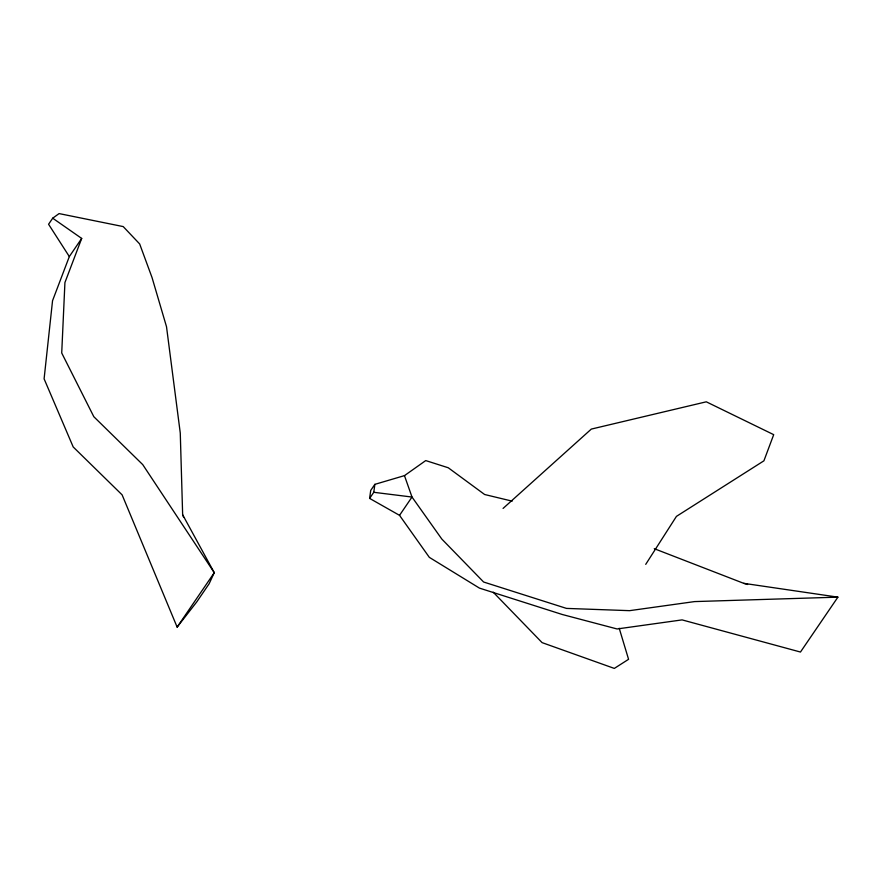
<?xml version="1.0" encoding="UTF-8"?>
<svg xmlns="http://www.w3.org/2000/svg" width="882" height="882" viewBox="0 0 882 882"><rect width="100%" height="100%" fill="white"/><g stroke="black" fill="none" stroke-linecap="round" stroke-linejoin="round"><path stroke-width="1.32" d="M654.268 548.692L743.724 583.333L837.9 597.147L800.47 652.041L682.084 619.892L617.091 628.965L562.33 614.511L479.455 588.118L429.336 557.358L399.535 515.342L369.613 498.396L370.705 490.447L374.861 484.35L404.463 475.63L425.73 460.58L448.254 467.758L484.626 494.504L512.155 501.141M369.613 498.396L373.781 492.299L374.861 484.35M69.325 256.574L52.545 300.707L44.1 378.841L73.195 446.953L122.113 494.857L177.139 627.124L196.752 601.91L209.133 583.763L214.26 572.683L182.651 514.746L180.27 433.04L166.511 326.715L152.046 277.576L139.665 243.95L123.215 226.586L59.094 213.587L52.7 218.196L48.576 224.249L69.325 256.574L81.695 238.427L52.7 218.196M81.695 238.427L64.926 282.549L61.718 352.998L93.823 416.712L142.741 464.616L214.26 572.683L177.139 627.124M645.723 564.359L676.439 516.378L763.911 460.823L773.701 434.661L706.284 401.817L591.326 429.082L503.071 508.429M399.535 515.342L412.004 497.04L404.463 475.63M837.9 597.147L694.564 601.59L629.572 610.664L566.487 608.404L483.623 582.021L441.816 539.056L412.004 497.04L373.781 492.299M743.724 583.333L747.627 584.501M493.192 592.164L542.088 642.625L614.324 668.413L628.568 659.306L619.219 628.26M182.651 514.746L183.632 517.304"/></g></svg>
